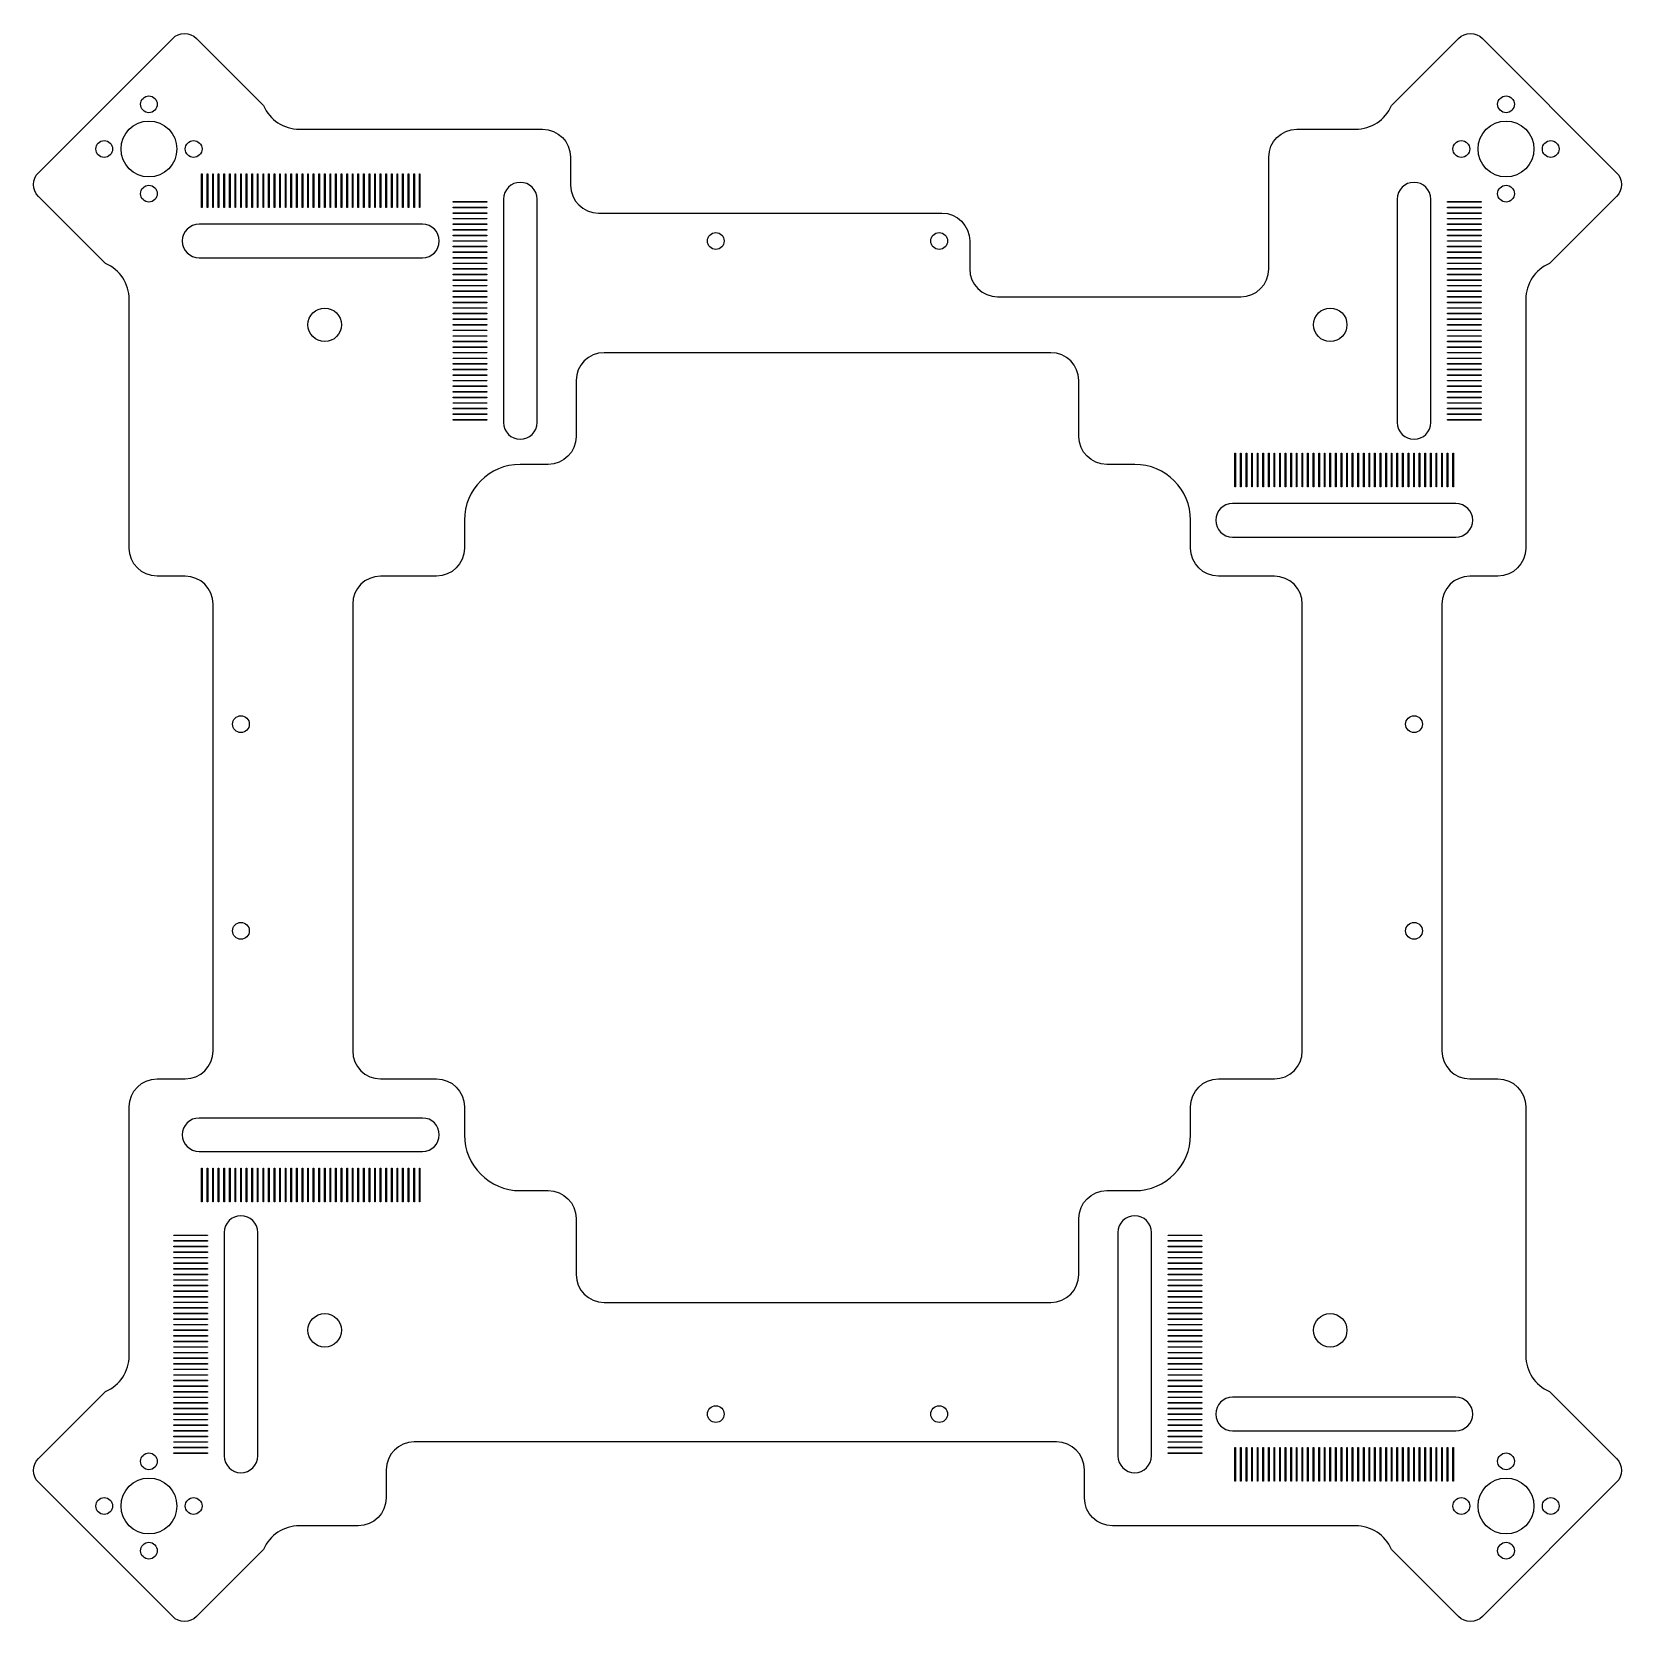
# Model space of a CAD drawing. Header units: millimetres. Extents: x 7 to 292, y -293 to -8.
import ezdxf

# ---------------------------------------------------------------- set-up
doc = ezdxf.new("R2010")
doc.units = ezdxf.units.MM
doc.header["$MEASUREMENT"] = 0
doc.layers.add('Layer 1', color=7, linetype='Continuous', lineweight=0)

msp = doc.modelspace()

# ---------------------------------------------------------------- linework, layer by layer
at = {"layer": 'Layer 1', "color": 18, "lineweight": 25, "true_color": 0x010101}
for points in [[(37.86, -39.11), (37.86, -33.11), (37.96, -33.11), (37.96, -39.11)], [(38.86, -39.11), (38.86, -33.11), (38.96, -33.11), (38.96, -39.11)], [(39.86, -39.11), (39.86, -33.11), (39.96, -33.11), (39.96, -39.11)], [(40.86, -39.11), (40.86, -33.11), (40.96, -33.11), (40.96, -39.11)], [(41.86, -39.11), (41.86, -33.11), (41.96, -33.11), (41.96, -39.11)], [(42.86, -39.11), (42.86, -33.11), (42.96, -33.11), (42.96, -39.11)], [(43.86, -39.11), (43.86, -33.11), (43.96, -33.11), (43.96, -39.11)], [(44.86, -39.11), (44.86, -33.11), (44.96, -33.11), (44.96, -39.11)], [(45.86, -39.11), (45.86, -33.11), (45.96, -33.11), (45.96, -39.11)], [(46.86, -39.11), (46.86, -33.11), (46.96, -33.11), (46.96, -39.11)], [(47.86, -39.11), (47.86, -33.11), (47.96, -33.11), (47.96, -39.11)], [(48.86, -39.11), (48.86, -33.11), (48.96, -33.11), (48.96, -39.11)], [(49.86, -39.11), (49.86, -33.11), (49.96, -33.11), (49.96, -39.11)], [(50.86, -39.11), (50.86, -33.11), (50.96, -33.11), (50.96, -39.11)], [(51.86, -39.11), (51.86, -33.11), (51.96, -33.11), (51.96, -39.11)], [(52.86, -39.11), (52.86, -33.11), (52.96, -33.11), (52.96, -39.11)], [(53.86, -39.11), (53.86, -33.11), (53.96, -33.11), (53.96, -39.11)], [(54.86, -39.11), (54.86, -33.11), (54.96, -33.11), (54.96, -39.11)], [(55.86, -39.11), (55.86, -33.11), (55.96, -33.11), (55.96, -39.11)], [(56.86, -39.11), (56.86, -33.11), (56.96, -33.11), (56.96, -39.11)], [(57.86, -39.11), (57.86, -33.11), (57.96, -33.11), (57.96, -39.11)], [(58.86, -39.11), (58.86, -33.11), (58.96, -33.11), (58.96, -39.11)], [(59.86, -39.11), (59.86, -33.11), (59.96, -33.11), (59.96, -39.11)], [(60.86, -39.11), (60.86, -33.11), (60.96, -33.11), (60.96, -39.11)], [(61.86, -39.11), (61.86, -33.11), (61.96, -33.11), (61.96, -39.11)], [(62.86, -39.11), (62.86, -33.11), (62.96, -33.11), (62.96, -39.11)], [(63.86, -39.11), (63.86, -33.11), (63.96, -33.11), (63.96, -39.11)], [(64.86, -39.11), (64.86, -33.11), (64.96, -33.11), (64.96, -39.11)], [(65.86, -39.11), (65.86, -33.11), (65.96, -33.11), (65.96, -39.11)], [(66.86, -39.11), (66.86, -33.11), (66.96, -33.11), (66.96, -39.11)], [(67.86, -39.11), (67.86, -33.11), (67.96, -33.11), (67.96, -39.11)], [(68.86, -39.11), (68.86, -33.11), (68.96, -33.11), (68.96, -39.11)], [(69.86, -39.11), (69.86, -33.11), (69.96, -33.11), (69.96, -39.11)], [(70.86, -39.11), (70.86, -33.11), (70.96, -33.11), (70.96, -39.11)], [(71.86, -39.11), (71.86, -33.11), (71.96, -33.11), (71.96, -39.11)], [(72.86, -39.11), (72.86, -33.11), (72.96, -33.11), (72.96, -39.11)], [(73.86, -39.11), (73.86, -33.11), (73.96, -33.11), (73.96, -39.11)], [(74.86, -39.11), (74.86, -33.11), (74.96, -33.11), (74.96, -39.11)], [(75.86, -39.11), (75.86, -33.11), (75.96, -33.11), (75.96, -39.11)], [(76.86, -39.11), (76.86, -33.11), (76.96, -33.11), (76.96, -39.11)], [(88.91, -38.16), (82.91, -38.16), (82.91, -38.06), (88.91, -38.06)], [(88.91, -39.16), (82.91, -39.16), (82.91, -39.06), (88.91, -39.06)], [(260.91, -38.06), (266.91, -38.06), (266.91, -38.16), (260.91, -38.16)], [(260.91, -39.06), (266.91, -39.06), (266.91, -39.16), (260.91, -39.16)], [(88.91, -40.16), (82.91, -40.16), (82.91, -40.06), (88.91, -40.06)], [(88.91, -41.16), (82.91, -41.16), (82.91, -41.06), (88.91, -41.06)], [(88.91, -42.16), (82.91, -42.16), (82.91, -42.06), (88.91, -42.06)], [(260.91, -40.06), (266.91, -40.06), (266.91, -40.16), (260.91, -40.16)], [(260.91, -41.06), (266.91, -41.06), (266.91, -41.16), (260.91, -41.16)], [(260.91, -42.06), (266.91, -42.06), (266.91, -42.16), (260.91, -42.16)], [(88.91, -43.16), (82.91, -43.16), (82.91, -43.06), (88.91, -43.06)], [(88.91, -44.16), (82.91, -44.16), (82.91, -44.06), (88.91, -44.06)], [(88.91, -45.16), (82.91, -45.16), (82.91, -45.06), (88.91, -45.06)], [(260.91, -43.06), (266.91, -43.06), (266.91, -43.16), (260.91, -43.16)], [(260.91, -44.06), (266.91, -44.06), (266.91, -44.16), (260.91, -44.16)], [(260.91, -45.06), (266.91, -45.06), (266.91, -45.16), (260.91, -45.16)], [(88.91, -46.16), (82.91, -46.16), (82.91, -46.06), (88.91, -46.06)], [(88.91, -47.16), (82.91, -47.16), (82.91, -47.06), (88.91, -47.06)], [(88.91, -48.16), (82.91, -48.16), (82.91, -48.06), (88.91, -48.06)], [(260.91, -46.06), (266.91, -46.06), (266.91, -46.16), (260.91, -46.16)], [(260.91, -47.06), (266.91, -47.06), (266.91, -47.16), (260.91, -47.16)], [(260.91, -48.06), (266.91, -48.06), (266.91, -48.16), (260.91, -48.16)], [(88.91, -49.16), (82.91, -49.16), (82.91, -49.06), (88.91, -49.06)], [(88.91, -50.16), (82.91, -50.16), (82.91, -50.06), (88.91, -50.06)], [(88.91, -51.16), (82.91, -51.16), (82.91, -51.06), (88.91, -51.06)], [(260.91, -49.06), (266.91, -49.06), (266.91, -49.16), (260.91, -49.16)], [(260.91, -50.06), (266.91, -50.06), (266.91, -50.16), (260.91, -50.16)], [(260.91, -51.06), (266.91, -51.06), (266.91, -51.16), (260.91, -51.16)], [(88.91, -52.16), (82.91, -52.16), (82.91, -52.06), (88.91, -52.06)], [(88.91, -53.16), (82.91, -53.16), (82.91, -53.06), (88.91, -53.06)], [(88.91, -54.16), (82.91, -54.16), (82.91, -54.06), (88.91, -54.06)], [(260.91, -52.06), (266.91, -52.06), (266.91, -52.16), (260.91, -52.16)], [(260.91, -53.06), (266.91, -53.06), (266.91, -53.16), (260.91, -53.16)], [(260.91, -54.06), (266.91, -54.06), (266.91, -54.16), (260.91, -54.16)], [(88.91, -55.16), (82.91, -55.16), (82.91, -55.06), (88.91, -55.06)], [(88.91, -56.16), (82.91, -56.16), (82.91, -56.06), (88.91, -56.06)], [(260.91, -55.06), (266.91, -55.06), (266.91, -55.16), (260.91, -55.16)], [(260.91, -56.06), (266.91, -56.06), (266.91, -56.16), (260.91, -56.16)], [(88.91, -57.16), (82.91, -57.16), (82.91, -57.06), (88.91, -57.06)], [(88.91, -58.16), (82.91, -58.16), (82.91, -58.06), (88.91, -58.06)], [(88.91, -59.16), (82.91, -59.16), (82.91, -59.06), (88.91, -59.06)], [(260.91, -57.06), (266.91, -57.06), (266.91, -57.16), (260.91, -57.16)], [(260.91, -58.06), (266.91, -58.06), (266.91, -58.16), (260.91, -58.16)], [(260.91, -59.06), (266.91, -59.06), (266.91, -59.16), (260.91, -59.16)], [(88.91, -60.16), (82.91, -60.16), (82.91, -60.06), (88.91, -60.06)], [(88.91, -61.16), (82.91, -61.16), (82.91, -61.06), (88.91, -61.06)], [(88.91, -62.16), (82.91, -62.16), (82.91, -62.06), (88.91, -62.06)], [(260.91, -60.06), (266.91, -60.06), (266.91, -60.16), (260.91, -60.16)], [(260.91, -61.06), (266.91, -61.06), (266.91, -61.16), (260.91, -61.16)], [(260.91, -62.06), (266.91, -62.06), (266.91, -62.16), (260.91, -62.16)], [(88.91, -63.16), (82.91, -63.16), (82.91, -63.06), (88.91, -63.06)], [(88.91, -64.16), (82.91, -64.16), (82.91, -64.06), (88.91, -64.06)], [(88.91, -65.16), (82.91, -65.16), (82.91, -65.06), (88.91, -65.06)], [(260.91, -63.06), (266.91, -63.06), (266.91, -63.16), (260.91, -63.16)], [(260.91, -64.06), (266.91, -64.06), (266.91, -64.16), (260.91, -64.16)], [(260.91, -65.06), (266.91, -65.06), (266.91, -65.16), (260.91, -65.16)], [(88.91, -66.16), (82.91, -66.16), (82.91, -66.06), (88.91, -66.06)], [(88.91, -67.16), (82.91, -67.16), (82.91, -67.06), (88.91, -67.06)], [(88.91, -68.16), (82.91, -68.16), (82.91, -68.06), (88.91, -68.06)], [(260.91, -66.06), (266.91, -66.06), (266.91, -66.16), (260.91, -66.16)], [(260.91, -67.06), (266.91, -67.06), (266.91, -67.16), (260.91, -67.16)], [(260.91, -68.06), (266.91, -68.06), (266.91, -68.16), (260.91, -68.16)], [(88.91, -69.16), (82.91, -69.16), (82.91, -69.06), (88.91, -69.06)], [(88.91, -70.16), (82.91, -70.16), (82.91, -70.06), (88.91, -70.06)], [(88.91, -71.16), (82.91, -71.16), (82.91, -71.06), (88.91, -71.06)], [(260.91, -69.06), (266.91, -69.06), (266.91, -69.16), (260.91, -69.16)], [(260.91, -70.06), (266.91, -70.06), (266.91, -70.16), (260.91, -70.16)], [(260.91, -71.06), (266.91, -71.06), (266.91, -71.16), (260.91, -71.16)], [(88.91, -72.16), (82.91, -72.16), (82.91, -72.06), (88.91, -72.06)], [(88.91, -73.16), (82.91, -73.16), (82.91, -73.06), (88.91, -73.06)], [(88.91, -74.16), (82.91, -74.16), (82.91, -74.06), (88.91, -74.06)], [(260.91, -72.06), (266.91, -72.06), (266.91, -72.16), (260.91, -72.16)], [(260.91, -73.06), (266.91, -73.06), (266.91, -73.16), (260.91, -73.16)], [(260.91, -74.06), (266.91, -74.06), (266.91, -74.16), (260.91, -74.16)], [(88.91, -75.16), (82.91, -75.16), (82.91, -75.06), (88.91, -75.06)], [(82.91, -76.16), (82.91, -76.06), (88.91, -76.06), (88.91, -76.16)], [(260.91, -75.06), (266.91, -75.06), (266.91, -75.16), (260.91, -75.16)], [(260.91, -76.06), (266.91, -76.06), (266.91, -76.16), (260.91, -76.16)], [(82.91, -77.16), (82.91, -77.06), (88.91, -77.06), (88.91, -77.16)], [(260.91, -77.06), (266.91, -77.06), (266.91, -77.16), (260.91, -77.16)], [(222.86, -83.11), (222.96, -83.11), (222.96, -89.11), (222.86, -89.11)], [(223.86, -83.11), (223.96, -83.11), (223.96, -89.11), (223.86, -89.11)], [(224.96, -83.11), (224.96, -89.11), (224.86, -89.11), (224.86, -83.11)], [(225.96, -83.11), (225.96, -89.11), (225.86, -89.11), (225.86, -83.11)], [(226.96, -83.11), (226.96, -89.11), (226.86, -89.11), (226.86, -83.11)], [(227.96, -83.11), (227.96, -89.11), (227.86, -89.11), (227.86, -83.11)], [(228.96, -83.11), (228.96, -89.11), (228.86, -89.11), (228.86, -83.11)], [(229.96, -83.11), (229.96, -89.11), (229.86, -89.11), (229.86, -83.11)], [(230.96, -83.11), (230.96, -89.11), (230.86, -89.11), (230.86, -83.11)], [(231.96, -83.11), (231.96, -89.11), (231.86, -89.11), (231.86, -83.11)], [(232.96, -83.11), (232.96, -89.11), (232.86, -89.11), (232.86, -83.11)], [(233.96, -83.11), (233.96, -89.11), (233.86, -89.11), (233.86, -83.11)], [(234.96, -83.11), (234.96, -89.11), (234.86, -89.11), (234.86, -83.11)], [(235.96, -83.11), (235.96, -89.11), (235.86, -89.11), (235.86, -83.11)], [(236.96, -83.11), (236.96, -89.11), (236.86, -89.11), (236.86, -83.11)], [(237.96, -83.11), (237.96, -89.11), (237.86, -89.11), (237.86, -83.11)], [(238.96, -83.11), (238.96, -89.11), (238.86, -89.11), (238.86, -83.11)], [(239.96, -83.11), (239.96, -89.11), (239.86, -89.11), (239.86, -83.11)], [(240.96, -83.11), (240.96, -89.11), (240.86, -89.11), (240.86, -83.11)], [(241.96, -83.11), (241.96, -89.11), (241.86, -89.11), (241.86, -83.11)], [(242.96, -83.11), (242.96, -89.11), (242.86, -89.11), (242.86, -83.11)], [(243.96, -83.11), (243.96, -89.11), (243.86, -89.11), (243.86, -83.11)], [(244.96, -83.11), (244.96, -89.11), (244.86, -89.11), (244.86, -83.11)], [(245.96, -83.11), (245.96, -89.11), (245.86, -89.11), (245.86, -83.11)], [(246.96, -83.11), (246.96, -89.11), (246.86, -89.11), (246.86, -83.11)], [(247.96, -83.11), (247.96, -89.11), (247.86, -89.11), (247.86, -83.11)], [(248.96, -83.11), (248.96, -89.11), (248.86, -89.11), (248.86, -83.11)], [(249.96, -83.11), (249.96, -89.11), (249.86, -89.11), (249.86, -83.11)], [(250.96, -83.11), (250.96, -89.11), (250.86, -89.11), (250.86, -83.11)], [(251.96, -83.11), (251.96, -89.11), (251.86, -89.11), (251.86, -83.11)], [(252.96, -83.11), (252.96, -89.11), (252.86, -89.11), (252.86, -83.11)], [(253.96, -83.11), (253.96, -89.11), (253.86, -89.11), (253.86, -83.11)], [(254.96, -83.11), (254.96, -89.11), (254.86, -89.11), (254.86, -83.11)], [(255.96, -83.11), (255.96, -89.11), (255.86, -89.11), (255.86, -83.11)], [(256.96, -83.11), (256.96, -89.11), (256.86, -89.11), (256.86, -83.11)], [(257.96, -83.11), (257.96, -89.11), (257.86, -89.11), (257.86, -83.11)], [(258.96, -83.11), (258.96, -89.11), (258.86, -89.11), (258.86, -83.11)], [(259.96, -83.11), (259.96, -89.11), (259.86, -89.11), (259.86, -83.11)], [(260.96, -83.11), (260.96, -89.11), (260.86, -89.11), (260.86, -83.11)], [(261.96, -83.11), (261.96, -89.11), (261.86, -89.11), (261.86, -83.11)], [(37.96, -211.11), (37.96, -217.11), (37.86, -217.11), (37.86, -211.11)], [(38.96, -211.11), (38.96, -217.11), (38.86, -217.11), (38.86, -211.11)], [(39.96, -211.11), (39.96, -217.11), (39.86, -217.11), (39.86, -211.11)], [(40.96, -211.11), (40.96, -217.11), (40.86, -217.11), (40.86, -211.11)], [(41.96, -211.11), (41.96, -217.11), (41.86, -217.11), (41.86, -211.11)], [(42.96, -211.11), (42.96, -217.11), (42.86, -217.11), (42.86, -211.11)], [(43.96, -211.11), (43.96, -217.11), (43.86, -217.11), (43.86, -211.11)], [(44.96, -211.11), (44.96, -217.11), (44.86, -217.11), (44.86, -211.11)], [(45.96, -211.11), (45.96, -217.11), (45.86, -217.11), (45.86, -211.11)], [(46.96, -211.11), (46.96, -217.11), (46.86, -217.11), (46.86, -211.11)], [(47.96, -211.11), (47.96, -217.11), (47.86, -217.11), (47.86, -211.11)], [(48.96, -211.11), (48.96, -217.11), (48.86, -217.11), (48.86, -211.11)], [(49.96, -211.11), (49.96, -217.11), (49.86, -217.11), (49.86, -211.11)], [(50.96, -211.11), (50.96, -217.11), (50.86, -217.11), (50.86, -211.11)], [(51.96, -211.11), (51.96, -217.11), (51.86, -217.11), (51.86, -211.11)], [(52.96, -211.11), (52.96, -217.11), (52.86, -217.11), (52.86, -211.11)], [(53.96, -211.11), (53.96, -217.11), (53.86, -217.11), (53.86, -211.11)], [(54.96, -211.11), (54.96, -217.11), (54.86, -217.11), (54.86, -211.11)], [(55.96, -211.11), (55.96, -217.11), (55.86, -217.11), (55.86, -211.11)], [(56.96, -211.11), (56.96, -217.11), (56.86, -217.11), (56.86, -211.11)], [(57.96, -211.11), (57.96, -217.11), (57.86, -217.11), (57.86, -211.11)], [(58.96, -211.11), (58.96, -217.11), (58.86, -217.11), (58.86, -211.11)], [(59.96, -211.11), (59.96, -217.11), (59.86, -217.11), (59.86, -211.11)], [(60.96, -211.11), (60.96, -217.11), (60.86, -217.11), (60.86, -211.11)], [(61.96, -211.11), (61.96, -217.11), (61.86, -217.11), (61.86, -211.11)], [(62.96, -211.11), (62.96, -217.11), (62.86, -217.11), (62.86, -211.11)], [(63.96, -211.11), (63.96, -217.11), (63.86, -217.11), (63.86, -211.11)], [(64.96, -211.11), (64.96, -217.11), (64.86, -217.11), (64.86, -211.11)], [(65.96, -211.11), (65.96, -217.11), (65.86, -217.11), (65.86, -211.11)], [(66.96, -211.11), (66.96, -217.11), (66.86, -217.11), (66.86, -211.11)], [(67.96, -211.11), (67.96, -217.11), (67.86, -217.11), (67.86, -211.11)], [(68.96, -211.11), (68.96, -217.11), (68.86, -217.11), (68.86, -211.11)], [(69.96, -211.11), (69.96, -217.11), (69.86, -217.11), (69.86, -211.11)], [(70.96, -211.11), (70.96, -217.11), (70.86, -217.11), (70.86, -211.11)], [(71.96, -211.11), (71.96, -217.11), (71.86, -217.11), (71.86, -211.11)], [(72.96, -211.11), (72.96, -217.11), (72.86, -217.11), (72.86, -211.11)], [(73.96, -211.11), (73.96, -217.11), (73.86, -217.11), (73.86, -211.11)], [(74.96, -211.11), (74.96, -217.11), (74.86, -217.11), (74.86, -211.11)], [(75.96, -217.11), (75.86, -217.11), (75.86, -211.11), (75.96, -211.11)], [(76.96, -217.11), (76.86, -217.11), (76.86, -211.11), (76.96, -211.11)], [(38.91, -223.16), (32.91, -223.16), (32.91, -223.06), (38.91, -223.06)], [(38.91, -224.16), (32.91, -224.16), (32.91, -224.06), (38.91, -224.06)], [(216.91, -223.06), (216.91, -223.16), (210.91, -223.16), (210.91, -223.06)], [(216.91, -224.06), (216.91, -224.16), (210.91, -224.16), (210.91, -224.06)], [(38.91, -225.16), (32.91, -225.16), (32.91, -225.06), (38.91, -225.06)], [(38.91, -226.16), (32.91, -226.16), (32.91, -226.06), (38.91, -226.06)], [(38.91, -227.16), (32.91, -227.16), (32.91, -227.06), (38.91, -227.06)], [(210.91, -225.06), (216.91, -225.06), (216.91, -225.16), (210.91, -225.16)], [(210.91, -226.06), (216.91, -226.06), (216.91, -226.16), (210.91, -226.16)], [(210.91, -227.06), (216.91, -227.06), (216.91, -227.16), (210.91, -227.16)], [(38.91, -228.16), (32.91, -228.16), (32.91, -228.06), (38.91, -228.06)], [(38.91, -229.16), (32.91, -229.16), (32.91, -229.06), (38.91, -229.06)], [(38.91, -230.16), (32.91, -230.16), (32.91, -230.06), (38.91, -230.06)], [(210.91, -228.06), (216.91, -228.06), (216.91, -228.16), (210.91, -228.16)], [(210.91, -229.06), (216.91, -229.06), (216.91, -229.16), (210.91, -229.16)], [(210.91, -230.06), (216.91, -230.06), (216.91, -230.16), (210.91, -230.16)], [(38.91, -231.16), (32.91, -231.16), (32.91, -231.06), (38.91, -231.06)], [(38.91, -232.16), (32.91, -232.16), (32.91, -232.06), (38.91, -232.06)], [(38.91, -233.16), (32.91, -233.16), (32.91, -233.06), (38.91, -233.06)], [(210.91, -231.06), (216.91, -231.06), (216.91, -231.16), (210.91, -231.16)], [(210.91, -232.06), (216.91, -232.06), (216.91, -232.16), (210.91, -232.16)], [(210.91, -233.06), (216.91, -233.06), (216.91, -233.16), (210.91, -233.16)], [(38.91, -234.16), (32.91, -234.16), (32.91, -234.06), (38.91, -234.06)], [(38.91, -235.16), (32.91, -235.16), (32.91, -235.06), (38.91, -235.06)], [(38.91, -236.16), (32.91, -236.16), (32.91, -236.06), (38.91, -236.06)], [(210.91, -234.06), (216.91, -234.06), (216.91, -234.16), (210.91, -234.16)], [(210.91, -235.06), (216.91, -235.06), (216.91, -235.16), (210.91, -235.16)], [(210.91, -236.06), (216.91, -236.06), (216.91, -236.16), (210.91, -236.16)], [(38.91, -237.16), (32.91, -237.16), (32.91, -237.06), (38.91, -237.06)], [(38.91, -238.16), (32.91, -238.16), (32.91, -238.06), (38.91, -238.06)], [(38.91, -239.16), (32.91, -239.16), (32.91, -239.06), (38.91, -239.06)], [(210.91, -237.06), (216.91, -237.06), (216.91, -237.16), (210.91, -237.16)], [(210.91, -238.06), (216.91, -238.06), (216.91, -238.16), (210.91, -238.16)], [(210.91, -239.06), (216.91, -239.06), (216.91, -239.16), (210.91, -239.16)], [(38.91, -240.16), (32.91, -240.16), (32.91, -240.06), (38.91, -240.06)], [(38.91, -241.16), (32.91, -241.16), (32.91, -241.06), (38.91, -241.06)], [(38.91, -242.16), (32.91, -242.16), (32.91, -242.06), (38.91, -242.06)], [(210.91, -240.06), (216.91, -240.06), (216.91, -240.16), (210.91, -240.16)], [(210.91, -241.06), (216.91, -241.06), (216.91, -241.16), (210.91, -241.16)], [(210.91, -242.06), (216.91, -242.06), (216.91, -242.16), (210.91, -242.16)], [(38.91, -243.16), (32.91, -243.16), (32.91, -243.06), (38.91, -243.06)], [(38.91, -244.16), (32.91, -244.16), (32.91, -244.06), (38.91, -244.06)], [(210.91, -243.06), (216.91, -243.06), (216.91, -243.16), (210.91, -243.16)], [(210.91, -244.06), (216.91, -244.06), (216.91, -244.16), (210.91, -244.16)], [(38.91, -245.16), (32.91, -245.16), (32.91, -245.06), (38.91, -245.06)], [(38.91, -246.16), (32.91, -246.16), (32.91, -246.06), (38.91, -246.06)], [(38.91, -247.16), (32.91, -247.16), (32.91, -247.06), (38.91, -247.06)], [(210.91, -245.06), (216.91, -245.06), (216.91, -245.16), (210.91, -245.16)], [(210.91, -246.06), (216.91, -246.06), (216.91, -246.16), (210.91, -246.16)], [(210.91, -247.06), (216.91, -247.06), (216.91, -247.16), (210.91, -247.16)], [(38.91, -248.16), (32.91, -248.16), (32.91, -248.06), (38.91, -248.06)], [(38.91, -249.16), (32.91, -249.16), (32.91, -249.06), (38.91, -249.06)], [(38.91, -250.16), (32.91, -250.16), (32.91, -250.06), (38.91, -250.06)], [(210.91, -248.06), (216.91, -248.06), (216.91, -248.16), (210.91, -248.16)], [(210.91, -249.06), (216.91, -249.06), (216.91, -249.16), (210.91, -249.16)], [(210.91, -250.06), (216.91, -250.06), (216.91, -250.16), (210.91, -250.16)], [(38.91, -251.16), (32.91, -251.16), (32.91, -251.06), (38.91, -251.06)], [(38.91, -252.16), (32.91, -252.16), (32.91, -252.06), (38.91, -252.06)], [(38.91, -253.16), (32.91, -253.16), (32.91, -253.06), (38.91, -253.06)], [(210.91, -251.06), (216.91, -251.06), (216.91, -251.16), (210.91, -251.16)], [(210.91, -252.06), (216.91, -252.06), (216.91, -252.16), (210.91, -252.16)], [(210.91, -253.06), (216.91, -253.06), (216.91, -253.16), (210.91, -253.16)], [(38.91, -254.16), (32.91, -254.16), (32.91, -254.06), (38.91, -254.06)], [(38.91, -255.16), (32.91, -255.16), (32.91, -255.06), (38.91, -255.06)], [(38.91, -256.16), (32.91, -256.16), (32.91, -256.06), (38.91, -256.06)], [(210.91, -254.06), (216.91, -254.06), (216.91, -254.16), (210.91, -254.16)], [(210.91, -255.06), (216.91, -255.06), (216.91, -255.16), (210.91, -255.16)], [(210.91, -256.06), (216.91, -256.06), (216.91, -256.16), (210.91, -256.16)], [(38.91, -257.16), (32.91, -257.16), (32.91, -257.06), (38.91, -257.06)], [(38.91, -258.16), (32.91, -258.16), (32.91, -258.06), (38.91, -258.06)], [(38.91, -259.16), (32.91, -259.16), (32.91, -259.06), (38.91, -259.06)], [(210.91, -257.06), (216.91, -257.06), (216.91, -257.16), (210.91, -257.16)], [(210.91, -258.06), (216.91, -258.06), (216.91, -258.16), (210.91, -258.16)], [(210.91, -259.06), (216.91, -259.06), (216.91, -259.16), (210.91, -259.16)], [(38.91, -260.16), (32.91, -260.16), (32.91, -260.06), (38.91, -260.06)], [(38.91, -261.16), (32.91, -261.16), (32.91, -261.06), (38.91, -261.06)], [(38.91, -262.16), (32.91, -262.16), (32.91, -262.06), (38.91, -262.06)], [(210.91, -260.06), (216.91, -260.06), (216.91, -260.16), (210.91, -260.16)], [(210.91, -261.06), (216.91, -261.06), (216.91, -261.16), (210.91, -261.16)], [(210.91, -262.06), (216.91, -262.06), (216.91, -262.16), (210.91, -262.16)], [(222.96, -261.11), (222.96, -267.11), (222.86, -267.11), (222.86, -261.11)], [(223.96, -261.11), (223.96, -267.11), (223.86, -267.11), (223.86, -261.11)], [(224.96, -261.11), (224.96, -267.11), (224.86, -267.11), (224.86, -261.11)], [(225.96, -261.11), (225.96, -267.11), (225.86, -267.11), (225.86, -261.11)], [(226.96, -261.11), (226.96, -267.11), (226.86, -267.11), (226.86, -261.11)], [(227.96, -261.11), (227.96, -267.11), (227.86, -267.11), (227.86, -261.11)], [(228.96, -261.11), (228.96, -267.11), (228.86, -267.11), (228.86, -261.11)], [(229.96, -261.11), (229.96, -267.11), (229.86, -267.11), (229.86, -261.11)], [(230.96, -261.11), (230.96, -267.11), (230.86, -267.11), (230.86, -261.11)], [(231.96, -261.11), (231.96, -267.11), (231.86, -267.11), (231.86, -261.11)], [(232.96, -261.11), (232.96, -267.11), (232.86, -267.11), (232.86, -261.11)], [(233.96, -261.11), (233.96, -267.11), (233.86, -267.11), (233.86, -261.11)], [(234.96, -261.11), (234.96, -267.11), (234.86, -267.11), (234.86, -261.11)], [(235.96, -261.11), (235.96, -267.11), (235.86, -267.11), (235.86, -261.11)], [(236.96, -261.11), (236.96, -267.11), (236.86, -267.11), (236.86, -261.11)], [(237.96, -261.11), (237.96, -267.11), (237.86, -267.11), (237.86, -261.11)], [(238.96, -261.11), (238.96, -267.11), (238.86, -267.11), (238.86, -261.11)], [(239.96, -261.11), (239.96, -267.11), (239.86, -267.11), (239.86, -261.11)], [(240.96, -261.11), (240.96, -267.11), (240.86, -267.11), (240.86, -261.11)], [(241.96, -261.11), (241.96, -267.11), (241.86, -267.11), (241.86, -261.11)], [(242.96, -261.11), (242.96, -267.11), (242.86, -267.11), (242.86, -261.11)], [(243.96, -261.11), (243.96, -267.11), (243.86, -267.11), (243.86, -261.11)], [(244.96, -261.11), (244.96, -267.11), (244.86, -267.11), (244.86, -261.11)], [(245.96, -261.11), (245.96, -267.11), (245.86, -267.11), (245.86, -261.11)], [(246.96, -261.11), (246.96, -267.11), (246.86, -267.11), (246.86, -261.11)], [(247.96, -261.11), (247.96, -267.11), (247.86, -267.11), (247.86, -261.11)], [(248.96, -261.11), (248.96, -267.11), (248.86, -267.11), (248.86, -261.11)], [(249.96, -261.11), (249.96, -267.11), (249.86, -267.11), (249.86, -261.11)], [(250.96, -261.11), (250.96, -267.11), (250.86, -267.11), (250.86, -261.11)], [(251.96, -261.11), (251.96, -267.11), (251.86, -267.11), (251.86, -261.11)], [(252.96, -261.11), (252.96, -267.11), (252.86, -267.11), (252.86, -261.11)], [(253.96, -261.11), (253.96, -267.11), (253.86, -267.11), (253.86, -261.11)], [(254.96, -261.11), (254.96, -267.11), (254.86, -267.11), (254.86, -261.11)], [(255.96, -261.11), (255.96, -267.11), (255.86, -267.11), (255.86, -261.11)], [(256.96, -261.11), (256.96, -267.11), (256.86, -267.11), (256.86, -261.11)], [(257.96, -261.11), (257.96, -267.11), (257.86, -267.11), (257.86, -261.11)], [(258.96, -261.11), (258.96, -267.11), (258.86, -267.11), (258.86, -261.11)], [(259.96, -261.11), (259.96, -267.11), (259.86, -267.11), (259.86, -261.11)], [(260.96, -261.11), (260.96, -267.11), (260.86, -267.11), (260.86, -261.11)], [(261.96, -261.11), (261.96, -267.11), (261.86, -267.11), (261.86, -261.11)]]:
    msp.add_lwpolyline(points, close=True, dxfattribs=at)
for centre, radius in [((28.44, -20.64), 1.5), ((271.38, -20.64), 1.5), ((28.44, -28.64), 5), ((271.38, -28.64), 5), ((20.44, -28.64), 1.5), ((36.44, -28.64), 1.5), ((263.38, -28.64), 1.5), ((279.38, -28.64), 1.5), ((28.44, -36.64), 1.5), ((271.38, -36.64), 1.5), ((129.91, -45.11), 1.5), ((169.91, -45.11), 1.5), ((59.91, -60.11), 3), ((239.91, -60.11), 3), ((44.91, -131.61), 1.5), ((254.91, -131.61), 1.5), ((44.91, -168.61), 1.5), ((254.91, -168.61), 1.5), ((59.91, -240.11), 3), ((239.91, -240.11), 3), ((129.91, -255.11), 1.5), ((169.91, -255.11), 1.5), ((28.44, -263.57), 1.5), ((271.38, -263.57), 1.5), ((28.44, -271.57), 5), ((271.38, -271.57), 5), ((20.44, -271.57), 1.5), ((36.44, -271.57), 1.5), ((263.38, -271.57), 1.5), ((279.38, -271.57), 1.5), ((28.44, -279.57), 1.5), ((271.38, -279.57), 1.5)]:
    msp.add_circle(centre, radius, dxfattribs=at)
for points, knots in [([(103.91, -30.11), (103.91, -27.34), (101.67, -25.11), (98.91, -25.11), (98.91, -25.11), (55.38, -25.11), (55.38, -25.11), (52.58, -25.11), (50.05, -23.44), (48.95, -20.86), (48.95, -20.86), (48.95, -20.86), (48.95, -20.86), (48.95, -20.86), (36.93, -8.84), (36.93, -8.84), (35.76, -7.67), (33.86, -7.67), (32.69, -8.84), (32.69, -8.84), (8.65, -32.88), (8.65, -32.88), (7.47, -34.05), (7.47, -35.95), (8.65, -37.12), (8.65, -37.12), (20.67, -49.14), (20.67, -49.14), (20.67, -49.14), (20.67, -49.14), (20.67, -49.14), (23.24, -50.24), (24.91, -52.77), (24.91, -55.57), (24.91, -55.57), (24.91, -100.11), (24.91, -100.11), (24.91, -102.87), (27.15, -105.11), (29.91, -105.11), (29.91, -105.11), (34.91, -105.11), (34.91, -105.11), (37.67, -105.11), (39.91, -107.34), (39.91, -110.11), (39.91, -110.11), (39.91, -190.11), (39.91, -190.11), (39.91, -192.87), (37.67, -195.11), (34.91, -195.11), (34.91, -195.11), (29.91, -195.11), (29.91, -195.11), (27.15, -195.11), (24.91, -197.34), (24.91, -200.11), (24.91, -200.11), (24.91, -244.64), (24.91, -244.64), (24.91, -247.44), (23.24, -249.97), (20.67, -251.07), (20.67, -251.07), (20.67, -251.07), (20.67, -251.07), (20.67, -251.07), (8.65, -263.09), (8.65, -263.09), (7.47, -264.26), (7.47, -266.16), (8.65, -267.33), (8.65, -267.33), (32.69, -291.37), (32.69, -291.37), (33.86, -292.54), (35.76, -292.54), (36.93, -291.37), (36.93, -291.37), (48.95, -279.35), (48.95, -279.35), (48.95, -279.35), (48.95, -279.35), (48.95, -279.35), (50.05, -276.77), (52.58, -275.11), (55.38, -275.11), (55.38, -275.11), (65.91, -275.11), (65.91, -275.11), (68.67, -275.11), (70.91, -272.87), (70.91, -270.11), (70.91, -270.11), (70.91, -265.11), (70.91, -265.11), (70.91, -262.34), (73.15, -260.11), (75.91, -260.11), (75.91, -260.11), (190.91, -260.11), (190.91, -260.11), (193.67, -260.11), (195.91, -262.34), (195.91, -265.11), (195.91, -265.11), (195.91, -270.11), (195.91, -270.11), (195.91, -272.87), (198.15, -275.11), (200.91, -275.11), (200.91, -275.11), (244.44, -275.11), (244.44, -275.11), (247.24, -275.11), (249.78, -276.77), (250.88, -279.35), (250.88, -279.35), (250.87, -279.35), (250.87, -279.35), (250.87, -279.35), (262.9, -291.37), (262.9, -291.37), (264.07, -292.54), (265.97, -292.54), (267.14, -291.37), (267.14, -291.37), (291.18, -267.33), (291.18, -267.33), (292.35, -266.16), (292.35, -264.26), (291.18, -263.09), (291.18, -263.09), (279.16, -251.07), (279.16, -251.07), (279.16, -251.07), (279.16, -251.07), (279.16, -251.07), (276.58, -249.97), (274.91, -247.44), (274.91, -244.64), (274.91, -244.64), (274.91, -200.11), (274.91, -200.11), (274.91, -197.34), (272.67, -195.11), (269.91, -195.11), (269.91, -195.11), (264.91, -195.11), (264.91, -195.11), (262.15, -195.11), (259.91, -192.87), (259.91, -190.11), (259.91, -190.11), (259.91, -110.11), (259.91, -110.11), (259.91, -107.34), (262.15, -105.11), (264.91, -105.11), (264.91, -105.11), (269.91, -105.11), (269.91, -105.11), (272.67, -105.11), (274.91, -102.87), (274.91, -100.11), (274.91, -100.11), (274.91, -55.57), (274.91, -55.57), (274.91, -52.77), (276.58, -50.24), (279.16, -49.14), (279.16, -49.14), (279.16, -49.14), (279.16, -49.14), (279.16, -49.14), (291.18, -37.12), (291.18, -37.12), (292.35, -35.95), (292.35, -34.05), (291.18, -32.88), (291.18, -32.88), (267.14, -8.84), (267.14, -8.84), (265.97, -7.67), (264.07, -7.67), (262.9, -8.84), (262.9, -8.84), (250.87, -20.86), (250.87, -20.86), (250.87, -20.86), (250.88, -20.86), (250.88, -20.86), (249.78, -23.44), (247.24, -25.11), (244.44, -25.11), (244.44, -25.11), (233.91, -25.11), (233.91, -25.11), (231.15, -25.11), (228.91, -27.34), (228.91, -30.11), (228.91, -30.11), (228.91, -50.11), (228.91, -50.11), (228.91, -52.87), (226.67, -55.11), (223.91, -55.11), (223.91, -55.11), (180.37, -55.11), (180.37, -55.11), (177.61, -55.11), (175.37, -52.87), (175.37, -50.11), (175.37, -50.11), (175.37, -45.11), (175.37, -45.11), (175.37, -42.34), (173.13, -40.11), (170.37, -40.11), (170.37, -40.11), (108.91, -40.11), (108.91, -40.11), (106.15, -40.11), (103.91, -37.87), (103.91, -35.11), (103.91, -35.11), (103.91, -30.11), (103.91, -30.11)], [0, 0, 0, 0, 1, 1, 1, 2, 2, 2, 3, 3, 3, 4, 4, 4, 5, 5, 5, 6, 6, 6, 7, 7, 7, 8, 8, 8, 9, 9, 9, 10, 10, 10, 11, 11, 11, 12, 12, 12, 13, 13, 13, 14, 14, 14, 15, 15, 15, 16, 16, 16, 17, 17, 17, 18, 18, 18, 19, 19, 19, 20, 20, 20, 21, 21, 21, 22, 22, 22, 23, 23, 23, 24, 24, 24, 25, 25, 25, 26, 26, 26, 27, 27, 27, 28, 28, 28, 29, 29, 29, 30, 30, 30, 31, 31, 31, 32, 32, 32, 33, 33, 33, 34, 34, 34, 35, 35, 35, 36, 36, 36, 37, 37, 37, 38, 38, 38, 39, 39, 39, 40, 40, 40, 41, 41, 41, 42, 42, 42, 43, 43, 43, 44, 44, 44, 45, 45, 45, 46, 46, 46, 47, 47, 47, 48, 48, 48, 49, 49, 49, 50, 50, 50, 51, 51, 51, 52, 52, 52, 53, 53, 53, 54, 54, 54, 55, 55, 55, 56, 56, 56, 57, 57, 57, 58, 58, 58, 59, 59, 59, 60, 60, 60, 61, 61, 61, 62, 62, 62, 63, 63, 63, 64, 64, 64, 65, 65, 65, 66, 66, 66, 67, 67, 67, 68, 68, 68, 69, 69, 69, 70, 70, 70, 71, 71, 71, 72, 72, 72, 73, 73, 73, 74, 74, 74, 75, 75, 75, 76, 76, 76, 76]), ([(97.91, -37.61), (97.91, -37.61), (97.91, -77.61), (97.91, -77.61), (97.91, -79.26), (96.57, -80.61), (94.91, -80.61), (93.26, -80.61), (91.91, -79.26), (91.91, -77.61), (91.91, -77.61), (91.91, -37.61), (91.91, -37.61), (91.91, -35.95), (93.26, -34.61), (94.91, -34.61), (96.57, -34.61), (97.91, -35.95), (97.91, -37.61)], [0, 0, 0, 0, 1, 1, 1, 2, 2, 2, 3, 3, 3, 4, 4, 4, 5, 5, 5, 6, 6, 6, 6]), ([(257.91, -37.61), (257.91, -37.61), (257.91, -77.61), (257.91, -77.61), (257.91, -79.26), (256.57, -80.61), (254.91, -80.61), (253.26, -80.61), (251.91, -79.26), (251.91, -77.61), (251.91, -77.61), (251.91, -37.61), (251.91, -37.61), (251.91, -35.95), (253.26, -34.61), (254.91, -34.61), (256.57, -34.61), (257.91, -35.95), (257.91, -37.61)], [0, 0, 0, 0, 1, 1, 1, 2, 2, 2, 3, 3, 3, 4, 4, 4, 5, 5, 5, 6, 6, 6, 6]), ([(37.41, -42.11), (37.41, -42.11), (77.41, -42.11), (77.41, -42.11), (79.07, -42.11), (80.41, -43.45), (80.41, -45.11), (80.41, -46.76), (79.07, -48.11), (77.41, -48.11), (77.41, -48.11), (37.41, -48.11), (37.41, -48.11), (35.76, -48.11), (34.41, -46.76), (34.41, -45.11), (34.41, -43.45), (35.76, -42.11), (37.41, -42.11)], [0, 0, 0, 0, 1, 1, 1, 2, 2, 2, 3, 3, 3, 4, 4, 4, 5, 5, 5, 6, 6, 6, 6]), ([(69.91, -105.11), (69.91, -105.11), (79.91, -105.11), (79.91, -105.11), (82.67, -105.11), (84.91, -102.87), (84.91, -100.11), (84.91, -100.11), (84.91, -95.11), (84.91, -95.11), (84.91, -89.58), (89.39, -85.11), (94.91, -85.11), (94.91, -85.11), (99.91, -85.11), (99.91, -85.11), (102.67, -85.11), (104.91, -82.87), (104.91, -80.11), (104.91, -80.11), (104.91, -70.11), (104.91, -70.11), (104.91, -67.34), (107.15, -65.11), (109.91, -65.11), (109.91, -65.11), (189.91, -65.11), (189.91, -65.11), (192.67, -65.11), (194.91, -67.34), (194.91, -70.11), (194.91, -70.11), (194.91, -80.11), (194.91, -80.11), (194.91, -82.87), (197.15, -85.11), (199.91, -85.11), (199.91, -85.11), (204.91, -85.11), (204.91, -85.11), (210.44, -85.11), (214.91, -89.58), (214.91, -95.11), (214.91, -95.11), (214.91, -100.11), (214.91, -100.11), (214.91, -102.87), (217.15, -105.11), (219.91, -105.11), (219.91, -105.11), (229.91, -105.11), (229.91, -105.11), (232.67, -105.11), (234.91, -107.34), (234.91, -110.11), (234.91, -110.11), (234.91, -190.11), (234.91, -190.11), (234.91, -192.87), (232.67, -195.11), (229.91, -195.11), (229.91, -195.11), (219.91, -195.11), (219.91, -195.11), (217.15, -195.11), (214.91, -197.34), (214.91, -200.11), (214.91, -200.11), (214.91, -205.11), (214.91, -205.11), (214.91, -210.63), (210.44, -215.11), (204.91, -215.11), (204.91, -215.11), (199.91, -215.11), (199.91, -215.11), (197.15, -215.11), (194.91, -217.34), (194.91, -220.11), (194.91, -220.11), (194.91, -230.11), (194.91, -230.11), (194.91, -232.87), (192.67, -235.11), (189.91, -235.11), (189.91, -235.11), (109.91, -235.11), (109.91, -235.11), (107.15, -235.11), (104.91, -232.87), (104.91, -230.11), (104.91, -230.11), (104.91, -220.11), (104.91, -220.11), (104.91, -217.34), (102.67, -215.11), (99.91, -215.11), (99.91, -215.11), (94.91, -215.11), (94.91, -215.11), (89.39, -215.11), (84.91, -210.63), (84.91, -205.11), (84.91, -205.11), (84.91, -200.11), (84.91, -200.11), (84.91, -197.34), (82.67, -195.11), (79.91, -195.11), (79.91, -195.11), (69.91, -195.11), (69.91, -195.11), (67.15, -195.11), (64.91, -192.87), (64.91, -190.11), (64.91, -190.11), (64.91, -110.11), (64.91, -110.11), (64.91, -107.34), (67.15, -105.11), (69.91, -105.11)], [0, 0, 0, 0, 1, 1, 1, 2, 2, 2, 3, 3, 3, 4, 4, 4, 5, 5, 5, 6, 6, 6, 7, 7, 7, 8, 8, 8, 9, 9, 9, 10, 10, 10, 11, 11, 11, 12, 12, 12, 13, 13, 13, 14, 14, 14, 15, 15, 15, 16, 16, 16, 17, 17, 17, 18, 18, 18, 19, 19, 19, 20, 20, 20, 21, 21, 21, 22, 22, 22, 23, 23, 23, 24, 24, 24, 25, 25, 25, 26, 26, 26, 27, 27, 27, 28, 28, 28, 29, 29, 29, 30, 30, 30, 31, 31, 31, 32, 32, 32, 33, 33, 33, 34, 34, 34, 35, 35, 35, 36, 36, 36, 37, 37, 37, 38, 38, 38, 39, 39, 39, 40, 40, 40, 40]), ([(262.41, -98.11), (262.41, -98.11), (222.41, -98.11), (222.41, -98.11), (220.76, -98.11), (219.41, -96.76), (219.41, -95.11), (219.41, -93.45), (220.76, -92.11), (222.41, -92.11), (222.41, -92.11), (262.41, -92.11), (262.41, -92.11), (264.07, -92.11), (265.41, -93.45), (265.41, -95.11), (265.41, -96.76), (264.07, -98.11), (262.41, -98.11)], [0, 0, 0, 0, 1, 1, 1, 2, 2, 2, 3, 3, 3, 4, 4, 4, 5, 5, 5, 6, 6, 6, 6]), ([(37.41, -202.11), (37.41, -202.11), (77.41, -202.11), (77.41, -202.11), (79.07, -202.11), (80.41, -203.45), (80.41, -205.11), (80.41, -206.76), (79.07, -208.11), (77.41, -208.11), (77.41, -208.11), (37.41, -208.11), (37.41, -208.11), (35.76, -208.11), (34.41, -206.76), (34.41, -205.11), (34.41, -203.45), (35.76, -202.11), (37.41, -202.11)], [0, 0, 0, 0, 1, 1, 1, 2, 2, 2, 3, 3, 3, 4, 4, 4, 5, 5, 5, 6, 6, 6, 6]), ([(41.91, -262.61), (41.91, -262.61), (41.91, -222.61), (41.91, -222.61), (41.91, -220.95), (43.26, -219.61), (44.91, -219.61), (46.57, -219.61), (47.91, -220.95), (47.91, -222.61), (47.91, -222.61), (47.91, -262.61), (47.91, -262.61), (47.91, -264.26), (46.57, -265.61), (44.91, -265.61), (43.26, -265.61), (41.91, -264.26), (41.91, -262.61)], [0, 0, 0, 0, 1, 1, 1, 2, 2, 2, 3, 3, 3, 4, 4, 4, 5, 5, 5, 6, 6, 6, 6]), ([(201.91, -262.61), (201.91, -262.61), (201.91, -222.61), (201.91, -222.61), (201.91, -220.95), (203.26, -219.61), (204.91, -219.61), (206.57, -219.61), (207.91, -220.95), (207.91, -222.61), (207.91, -222.61), (207.91, -262.61), (207.91, -262.61), (207.91, -264.26), (206.57, -265.61), (204.91, -265.61), (203.26, -265.61), (201.91, -264.26), (201.91, -262.61)], [0, 0, 0, 0, 1, 1, 1, 2, 2, 2, 3, 3, 3, 4, 4, 4, 5, 5, 5, 6, 6, 6, 6]), ([(262.41, -258.11), (262.41, -258.11), (222.41, -258.11), (222.41, -258.11), (220.76, -258.11), (219.41, -256.76), (219.41, -255.11), (219.41, -253.45), (220.76, -252.11), (222.41, -252.11), (222.41, -252.11), (262.41, -252.11), (262.41, -252.11), (264.07, -252.11), (265.41, -253.45), (265.41, -255.11), (265.41, -256.76), (264.07, -258.11), (262.41, -258.11)], [0, 0, 0, 0, 1, 1, 1, 2, 2, 2, 3, 3, 3, 4, 4, 4, 5, 5, 5, 6, 6, 6, 6])]:
    msp.add_open_spline(points, degree=3, knots=knots, dxfattribs=at)

doc.saveas('drawing.dxf')
